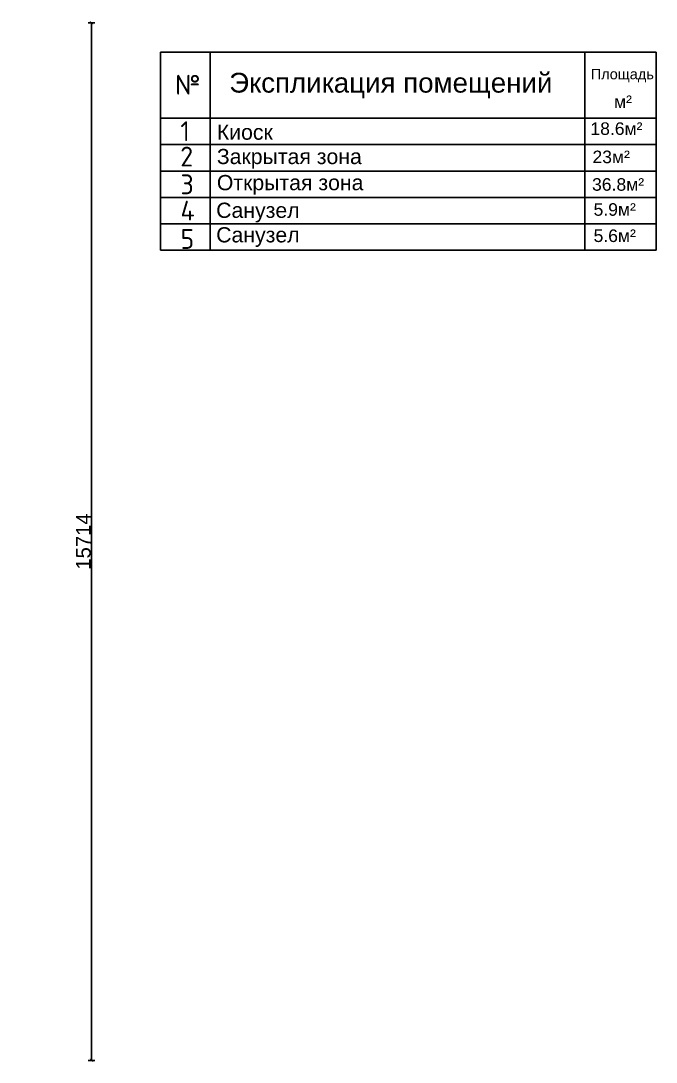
# Model space of a CAD drawing. Header units: millimetres. Extents: x 474215 to 2043163, y -374230 to 1199080.
# Drawn here: x 648104 to 657718, y -322877 to -307107 of the extents above; entities that cross this region are included whole.
import ezdxf

# ---------------------------------------------------------------- set-up
doc = ezdxf.new("R2010")
doc.units = ezdxf.units.MM
doc.header["$MEASUREMENT"] = 0
doc.styles.add('Annotative', font='arial.ttf')
doc.styles.get("Standard").update_dxf_attribs({"font": 'arial.ttf'})
doc.styles.add('{18b73a54-fa43-428c-adcb-c1c7bbdf2c84}', font='Simplex.shx')
doc.dimstyles.get("Standard").update_dxf_attribs({"dimtxt": 120, "dimasz": 50, "dimexe": 50, "dimexo": 50, "dimgap": 10, "dimtad": 1, "dimdec": 0, "dimzin": 0, "dimdsep": 46, "dimtxsty": 'Standard', "dimblk": 'ARCHTICK', "dimcen": 0.09, "dimclrd": 7, "dimadec": 0, "dimazin": 0, "dimtfac": 1, "dimtdec": 0, "dimtofl": 0, "dimtmove": 0, "dimatfit": 3, "dimldrblk": 'ARCHTICK', "dimfxl": 50, "dimfxlon": 1, "dimtolj": 1, "dimtzin": 0, "dimarcsym": 0})

# ---------------------------------------------------------------- blocks, each defined once
blk = doc.blocks.new('_ArchTick')
at = {"color": 0, "linetype": 'ByBlock', "const_width": 0.15}
blk.add_lwpolyline([(-0.5, -0.5), (0.5, 0.5)], dxfattribs=at)
blk = doc.blocks.new('*D131')
at = {"color": 0, "lineweight": -2, "transparency": 16777216}
for p, q in [((649124, -307135), (649224, -307135)), ((649124, -322849), (649224, -322849))]:
    blk.add_line(p, q, dxfattribs=at)
at = {"color": 7, "lineweight": -2, "transparency": 16777216}
blk.add_line((649174, -322849), (649174, -307135), dxfattribs=at)
at = {"layer": 'Defpoints', "color": 0, "transparency": 16777216}
for p in [(645809, -307135), (649174, -307135), (645794, -322849)]:
    blk.add_point(p, dxfattribs=at)
at = {"color": 7, "lineweight": -2, "transparency": 16777216, "xscale": 50, "yscale": 50, "zscale": 50}
for p, rotation in [((649174, -307135), 90), ((649174, -322849), 270)]:
    blk.add_blockref('_ArchTick', p, dxfattribs=dict(at, rotation=rotation))
at = {"color": 0, "transparency": 16777216, "insert": (649052, -314992), "char_height": 220, "attachment_point": 5, "rotation": 90}
blk.add_mtext('\\A1;15714', dxfattribs=at)

msp = doc.modelspace()

# ---------------------------------------------------------------- linework, layer by layer
at = {"color": 7}
for p, q in [((656718.4, -307581.5), (650218.4, -307581.5)), ((650218.4, -307581.5), (650218.4, -310581.5)), ((650968.4, -307581.5), (650968.4, -310581.5)), ((656636.8, -307581.5), (656636.8, -310581.5)), ((657718.4, -307581.5), (656718.4, -307581.5)), ((657718.4, -307581.5), (657718.4, -310581.5)), ((656718.4, -308581.5), (650218.4, -308581.5)), ((657718.4, -308581.5), (656718.4, -308581.5)), ((656718.4, -308981.5), (650218.4, -308981.5)), ((657718.4, -308981.5), (656718.4, -308981.5)), ((656718.4, -309381.5), (650218.4, -309381.5)), ((657718.4, -309381.5), (656718.4, -309381.5)), ((656718.4, -309781.5), (650218.4, -309781.5)), ((657718.4, -309781.5), (656718.4, -309781.5)), ((656718.4, -310181.5), (650218.4, -310181.5)), ((657718.4, -310181.5), (656718.4, -310181.5)), ((656718.4, -310581.5), (650218.4, -310581.5)), ((657718.4, -310581.5), (656718.4, -310581.5))]:
    msp.add_line(p, q, dxfattribs=at)
msp.add_line((650218.4, -307671), (650218.4, -307581.5))

# ---------------------------------------------------------------- texts
for s, height, p in [('Экспликация помещений', 300, (651256.5, -308194.2)), ('Площадь', 157.43, (656729.3, -307992.3)), ('м²', 190, (657081, -308427.6)), ('18.6м²', 190, (656723.5, -308834.3)), ('23м²', 190, (656754.4, -309262.4)), ('36.8м²', 190, (656748.3, -309679.7)), ('5.9м²', 190, (656771.1, -310059.2)), ('5.6м²', 190, (656771.1, -310456.5))]:
    msp.add_text(s, height=height, dxfattribs=at).set_placement(p)
at = {"color": 7, "style": 'Annotative'}
for s, p in [('Киоск', (651070.3, -308907.6)), ('Закрытая зона', (651070.3, -309276.7)), ('Открытая зона ', (651070.3, -309671.8)), ('Санузел ', (651060.3, -310090.6)), ('Санузел ', (651060.3, -310462.4))]:
    msp.add_text(s, height=230, dxfattribs=at).set_placement(p)
at = {"color": 7, "char_height": 300, "attachment_point": 1, "style": '{18b73a54-fa43-428c-adcb-c1c7bbdf2c84}'}
for s, insert in [('{\\fGOST Common|b0|i0|c204|p34;№}', (650439, -307925.2)), ('{\\fGOST Common|b0|i0|c0|p34;1}', (650518.5, -308628.5)), ('{\\fGOST Common|b0|i0|c0|p34;2}', (650516.3, -309012.3)), ('{\\fGOST Common|b0|i0|c0|p34;3}', (650519.7, -309433.8)), ('{\\fGOST Common|b0|i0|c0|p34;4}', (650519.7, -309831.2)), ('{\\fGOST Common|b0|i0|c0|p34;5}', (650519.7, -310260.7))]:
    msp.add_mtext_dynamic_manual_height_columns(s, width=300, gutter_width=11072.2, heights=[0], dxfattribs=dict(at, insert=insert))

# ---------------------------------------------------------------- dimensions: what is measured, and where the dimension line sits
dim = msp.add_linear_dim(base=(649174.4, -307134.7), p1=(645793.8, -322849.1), p2=(645809.4, -307134.7), angle=90, dimstyle='Standard', override={"dimtxt": 220})
dim.commit()
dim.dimension.update_dxf_attribs({"geometry": '*D131', "text_midpoint": (649052, -314991.9)})

doc.saveas('drawing.dxf')
